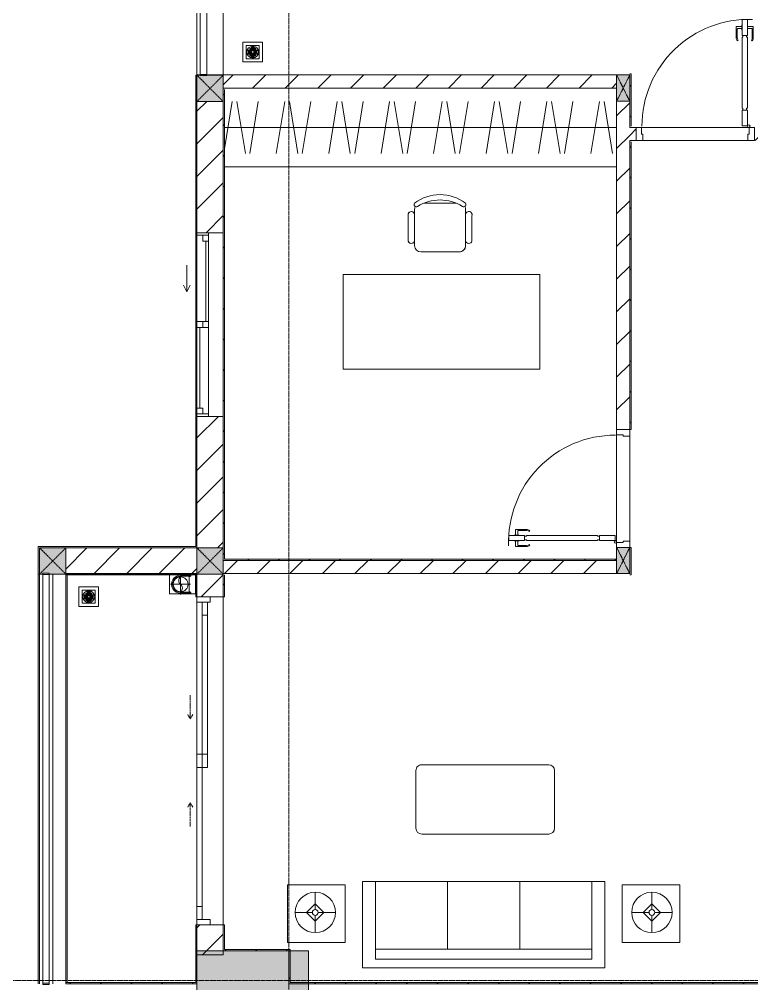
# Model space of a CAD drawing. Header units: millimetres. Extents: x 5356 to 209803, y -16346 to 109894.
# Drawn here: x 106098 to 111683, y 53512 to 60861 of the extents above; entities that cross this region are included whole.
import ezdxf

# ---------------------------------------------------------------- set-up
doc = ezdxf.new("R2010")
doc.units = ezdxf.units.MM
for name, pattern in [('Dash', [6, 3, -3]), ('Grid Line', [22.225, 12.7, -3.175, 3.175, -3.175]), ('IMPORT-CENTER _3_', [10.16, 6.35, -1.27, 1.27, -1.27])]:
    doc.linetypes.add(name, pattern=pattern)
for name, color, linetype, lineweight in [('0-1', 7, 'Continuous', 5), ('A-DETL-GENF-1', 9, 'Continuous', 9), ('A-DOOR', 31, 'Continuous', 9), ('A-DOOR-1', 9, 'Continuous', 9), ('A-DOOR-FRAM', 31, 'Continuous', 9), ('A-DOOR-HDLN', 31, 'Dash', 9), ('A-FLOR-1', 9, 'Continuous', 9), ('A-FLOR-HRAL', 11, 'Continuous', 9), ('A-FLOR-HRAL-1', 9, 'Continuous', 9), ('A-GLAZ', 151, 'Continuous', 9), ('A-WALL', 113, 'Continuous', 9), ('A-WALL-1', 253, 'Continuous', 18), ('A-WALL-2', 9, 'Continuous', 9), ('A-WALL-3', 113, 'Continuous', 18), ('A-WALL-PATT-1', 10, 'Continuous', 9), ('A-WALL-PATT-2', 9, 'Continuous', 9), ('A-WALL-PATT-3', 111, 'Continuous', 9), ('G-IMPT', 8, 'Continuous', 9), ('G-IMPT-2', 8, 'IMPORT-CENTER _3_', 9), ('I-FURN', 30, 'Continuous', 9), ('I-FURN-1', 9, 'Continuous', 9), ('I-WALL-1', 253, 'Continuous', 18), ('I-WALL-2', 9, 'Continuous', 9), ('M-EQPM', 50, 'Continuous', 9), ('S-COLS', 52, 'Continuous', 9), ('S-COLS-1', 254, 'Continuous', 5), ('S-COLS-2', 253, 'Continuous', 18), ('S-COLS-3', 9, 'Continuous', 9), ('S-COLS-4', 52, 'Continuous', 18), ('S-COLS-5', 52, 'Dash', 9), ('S-COLS-HDLN', 52, 'Dash', 9), ('S-COLS-HDLN-1', 9, 'Dash', 9), ('S-GRID-1', 1, 'Grid Line', 9)]:
    doc.layers.add(name, color=color, linetype=linetype, lineweight=lineweight)
pattern_1 = [(45, (0, 0), (-124.4508, 124.4508), [])]
pattern_2 = [(45, (0, 0), (-116.67262, 116.67262), [])]

# ---------------------------------------------------------------- blocks, each defined once
blk = doc.blocks.new('NCV_TKTC_KET CAU_rvt-1-TKCS_MB ĐỊNH VỊ MỐC TỌA ĐỘ CÔNG TRÌNH')
at = {"layer": 'S-COLS-1'}
blk.add_hatch(color=256, dxfattribs=at).paths.add_polyline_path([(108302.6, 53311.9), (108302.6, 53761.9), (107452.6, 53761.9), (107452.6, 53311.9)])
at = {"layer": 'A-FLOR-1'}
for p, q in [((107452.5, 61511.9), (107452.5, 60435.3)), ((107452.5, 56460.3), (107452.5, 53960.3))]:
    blk.add_line(p, q, dxfattribs=at)
at = {"layer": 'S-COLS-2'}
for p, q in [((108302.6, 53761.9), (107452.6, 53761.9)), ((107452.6, 53761.9), (107452.6, 53311.9)), ((108302.6, 53311.9), (108302.6, 53761.9))]:
    blk.add_line(p, q, dxfattribs=at)
blk = doc.blocks.new('DOOR_CW_01 CANH MO-PANEL KINH - DIW_01-900x2200-CỬA GỖ VÂN LAMINATE-553393-TKCS_MB ĐỊNH VỊ MỐC TỌA ĐỘ CÔNG TRÌNH')
at = {"layer": 'A-DETL-GENF-1'}
for p, q in [((-442, 737), (-442, 816.5)), ((-399, 820.5), (-438, 820.5)), ((-399, 831.8), (-397, 831.8)), ((-399, 792.2), (-399, 831.8)), ((-397, 872), (-357, 872)), ((-397, 752), (-397, 872)), ((-397, 792.2), (-397, 831.8)), ((-357, 872), (-357, 752)), ((-357, 792.2), (-357, 831.8)), ((-355, 831.8), (-357, 831.8)), ((-355, 792.2), (-355, 831.8)), ((-355, 820.5), (-316, 820.5)), ((-312, 737), (-312, 816.5)), ((-434, 799.5), (-434, 737)), ((-399, 803.5), (-430, 803.5)), ((-397, 792.2), (-399, 792.2)), ((-357, 752), (-397, 752)), ((-397, 738), (-391, 738)), ((-397, 738), (-397, 196)), ((-363, 752), (-391, 752)), ((-391, 752), (-391, 738)), ((-363, 738), (-363, 752)), ((-357, 738), (-363, 738)), ((-357, 792.2), (-355, 792.2)), ((-357, 196), (-357, 738)), ((-355, 803.5), (-324, 803.5)), ((-320, 799.5), (-320, 737)), ((-433.9, 711.2), (-427.3, 715.8)), ((-320.1, 711.2), (-326.7, 715.8)), ((-397, 196), (-391, 196)), ((-357, 182), (-397, 182)), ((-397, 182), (-397, 62)), ((-391, 196), (-391, 182)), ((-391, 182), (-363, 182)), ((-357, 196), (-363, 196)), ((-363, 182), (-363, 196)), ((-357, 62), (-357, 182)), ((-397, 62), (-357, 62))]:
    blk.add_line(p, q, dxfattribs=at)
blk.add_circle((-407, 60), 10, dxfattribs=at)
for centre, radius, start, end in [((-438, 816.5), 4, 90, 180), ((-407, 60), 814, 360, 92), ((-316, 816.5), 4, 0, 90), ((-397, 737), 45, 180, 215), ((-430, 799.5), 4, 90, 180), ((-397, 737), 37, 180, 215), ((-357, 737), 37, 325, 0), ((-324, 799.5), 4, 360, 90), ((-357, 737), 45, 325, 0)]:
    blk.add_arc(centre, radius, start, end, dxfattribs=at)
at = {"layer": 'A-DOOR-1'}
for p, q in [((-410, 50), (-450, 50)), ((-450, 50), (-450, -50)), ((-410, 0), (-410, 50)), ((-400, 0), (-410, 0)), ((-407, 50), (-382, 50)), ((-400, -50), (-400, 0)), ((410, 0), (400, 0)), ((400, 0), (400, -50)), ((450, 50), (410, 50)), ((410, 50), (410, 0)), ((450, -50), (450, 50)), ((-450, -50), (-400, -50)), ((400, -50), (450, -50))]:
    blk.add_line(p, q, dxfattribs=at)
blk = doc.blocks.new('TU DO LV A - TU DO LV A-348230-TKCS_MB ĐỊNH VỊ MỐC TỌA ĐỘ CÔNG TRÌNH')
at = {"layer": 'I-FURN'}
for p, q in [((0, 600), (0, 590)), ((10, 136.3), (68.9, 499)), ((169, 101), (104.4, 499)), ((202.5, 101), (267.1, 499)), ((404.3, 101), (468.9, 499)), ((569, 101), (504.4, 499)), ((602.5, 101), (667.1, 499)), ((804.3, 101), (868.9, 499)), ((969, 101), (904.4, 499)), ((1002.5, 101), (1067.1, 499)), ((1204.3, 101), (1268.9, 499)), ((1369, 101), (1304.4, 499)), ((1402.5, 101), (1467.1, 499)), ((1604.3, 101), (1668.9, 499)), ((1769, 101), (1704.4, 499)), ((1802.5, 101), (1867.1, 499)), ((2004.3, 101), (2068.9, 499)), ((2169, 101), (2104.4, 499)), ((2202.5, 101), (2267.1, 499)), ((2404.3, 101), (2468.9, 499)), ((2569, 101), (2504.4, 499)), ((2602.5, 101), (2667.1, 499)), ((2804.3, 101), (2868.9, 499)), ((2969, 101), (2904.4, 499)), ((10, 300), (3000, 300)), ((10, 0), (3000, 0))]:
    blk.add_line(p, q, dxfattribs=at)
at = {"layer": 'I-FURN-1'}
for p, q in [((0, 600), (0, 590)), ((10, 0), (3000, 0))]:
    blk.add_line(p, q, dxfattribs=at)
blk = doc.blocks.new('BAN LV A - BAN LV A_dwg_ban hoc2-348006-TKCS_MB ĐỊNH VỊ MỐC TỌA ĐỘ CÔNG TRÌNH')
at = {"layer": 'I-FURN'}
for p, q in [((-194.4, 388.8), (-194.4, 113.4)), ((145.8, 437.4), (-145.8, 437.4)), ((194.4, 113.4), (194.4, 388.8)), ((-243, 354.4), (-243, 162)), ((194.4, 351.4), (194.4, 150.8)), ((243.7, 162), (243.7, 354.4)), ((-120.5, 64.8), (120.5, 64.8))]:
    blk.add_line(p, q, dxfattribs=at)
at = {"layer": 'I-FURN', "flags": 128}
blk.add_lwpolyline([(-737.8, 610.5), (-737.8, 1330.5), (-154.9, 1330.5), (762.2, 1330.5), (762.2, 610.5)], close=True, dxfattribs=at)
at = {"layer": 'I-FURN'}
for centre, radius, start, end in [((-218.7, 347.3), 25.3, 343.7398, 163.7398), ((-145.8, 388.8), 48.6, 90, 180), ((145.8, 388.8), 48.6, 360, 90), ((219.4, 347.3), 25.3, 16.2602, 170.70537), ((-218.7, 154.9), 25.3, 163.7398, 16.2602), ((219.4, 154.9), 25.3, 189.29463, 16.2602), ((-180.2, 75.4), 17.8, 57.97259, 216.69006), ((-145.8, 113.4), 48.6, 180, 207.58444), ((0, 359.3), 318.2, 237.57575, 302.42425), ((180.2, 75.4), 17.8, 323.30994, 122.02741), ((145.8, 113.4), 48.6, 332.41556, 0), ((0, 324), 324, 233.1301, 306.8699)]:
    blk.add_arc(centre, radius, start, end, dxfattribs=at)
blk = doc.blocks.new('BAN LV A - BAN LV A_dwg-348005-TKCS_MB ĐỊNH VỊ MỐC TỌA ĐỘ CÔNG TRÌNH')
at = {"extrusion": (0, 0, -1), "zscale": -1, "rotation": 180}
blk.add_blockref('BAN LV A - BAN LV A_dwg_ban hoc2-348006-TKCS_MB ĐỊNH VỊ MỐC TỌA ĐỘ CÔNG TRÌNH', (-729, 1383.7), dxfattribs=at)
blk = doc.blocks.new('BAN LV A - BAN LV A-348231-TKCS_MB ĐỊNH VỊ MỐC TỌA ĐỘ CÔNG TRÌNH')
at = {"layer": 'I-FURN-1'}
for p, q in [((534.6, 1270.3), (534.6, 1235.9)), ((923.4, 1232.9), (923.4, 1270.3)), ((486, 1221.7), (486, 1029.3)), ((972.7, 1029.3), (972.7, 1221.7)), ((534.6, 1029.3), (534.6, 994.9)), ((923.4, 994.9), (923.4, 1032.3)), ((583.2, 946.3), (874.8, 946.3)), ((1491.2, 773.2), (-8.8, 773.2)), ((-8.8, 773.2), (-8.8, 53.2)), ((1491.2, 53.2), (1491.2, 773.2)), ((-8.8, 53.2), (1491.2, 53.2))]:
    blk.add_line(p, q, dxfattribs=at)
for centre, radius, start, end in [((729, 1059.7), 324, 53.1301, 126.8699), ((510.3, 1228.8), 25.3, 16.2602, 196.2602), ((548.9, 1308.3), 17.8, 143.30994, 240.59603), ((583.2, 1270.3), 48.6, 152.41556, 180), ((909.2, 1308.3), 17.8, 299.40397, 36.69006), ((874.8, 1270.3), 48.6, 360, 27.58444), ((948.4, 1228.8), 25.3, 343.7398, 170.70537), ((510.3, 1036.4), 25.3, 196.2602, 343.7398), ((948.4, 1036.4), 25.3, 189.29463, 343.7398), ((583.2, 994.9), 48.6, 180, 270), ((874.8, 994.9), 48.6, 270, 360)]:
    blk.add_arc(centre, radius, start, end, dxfattribs=at)
blk.add_blockref('BAN LV A - BAN LV A_dwg-348005-TKCS_MB ĐỊNH VỊ MỐC TỌA ĐỘ CÔNG TRÌNH', (0, 0))
blk = doc.blocks.new('LOBBY_SOFA_1 - LOBBY_SOFA_1-842835-TKCS_MB ĐỊNH VỊ MỐC TỌA ĐỘ CÔNG TRÌNH')
at = {"layer": 'I-FURN'}
for p, q in [((-2556, 0), (-2556, -660)), ((-708, 0), (-2556, 0)), ((-708, -660), (-708, 0)), ((-2457, -66), (-2457, -660)), ((-807, -66), (-2457, -66)), ((-807, -660), (-807, -66)), ((-807, -143), (-2457, -143)), ((-1907, -143), (-1907, -660)), ((-1357, -143), (-1357, -660)), ((-3128.2, -193.5), (-2688.2, -193.5)), ((-3128.2, -633.5), (-3128.2, -193.5)), ((-2688.2, -193.5), (-2688.2, -633.5)), ((-575.9, -193.5), (-575.9, -633.5)), ((-135.9, -193.5), (-575.9, -193.5)), ((-135.9, -633.5), (-135.9, -193.5)), ((-2915.4, -269), (-2915.4, -401)), ((-348.6, -269), (-348.6, -401)), ((-2915.4, -357), (-2981.4, -423)), ((-2849.4, -423), (-2915.4, -357)), ((-414.6, -423), (-348.6, -357)), ((-348.6, -357), (-282.6, -423)), ((-2937.4, -423), (-3069.4, -423)), ((-2981.4, -423), (-2915.4, -489)), ((-2915.4, -489), (-2849.4, -423)), ((-2893.4, -423), (-2761.4, -423)), ((-370.6, -423), (-502.6, -423)), ((-348.6, -489), (-414.6, -423)), ((-282.6, -423), (-348.6, -489)), ((-326.6, -423), (-194.6, -423)), ((-2915.4, -445), (-2915.4, -577)), ((-348.6, -445), (-348.6, -577)), ((-2688.2, -633.5), (-3128.2, -633.5)), ((-2556, -660), (-708, -660)), ((-575.9, -633.5), (-135.9, -633.5)), ((-1160.3, -1020.5), (-2128.3, -1020.5)), ((-2172.3, -1064.5), (-2172.3, -1504.5)), ((-1116.3, -1504.5), (-1116.3, -1064.5)), ((-2128.3, -1548.5), (-1160.3, -1548.5))]:
    blk.add_line(p, q, dxfattribs=at)
for centre, radius in [((-2915.4, -423), 154), ((-348.6, -423), 154), ((-2915.4, -423), 22), ((-348.6, -423), 22)]:
    blk.add_circle(centre, radius, dxfattribs=at)
for centre, start, end in [((-2128.3, -1064.5), 90, 180), ((-1160.3, -1064.5), 0, 90), ((-2128.3, -1504.5), 180, 270), ((-1160.3, -1504.5), 270, 0)]:
    blk.add_arc(centre, 44, start, end, dxfattribs=at)
at = {"layer": 'I-FURN-1'}
for p, q in [((-708, 0), (-2556, 0)), ((-2556, 0), (-2556, -660)), ((-708, -660), (-708, 0)), ((-2688.2, -193.5), (-3128.2, -193.5)), ((-3128.2, -193.5), (-3128.2, -633.5)), ((-2688.2, -633.5), (-2688.2, -193.5)), ((-135.9, -193.5), (-575.9, -193.5)), ((-575.9, -193.5), (-575.9, -633.5)), ((-135.9, -633.5), (-135.9, -193.5)), ((-3128.2, -633.5), (-2688.2, -633.5)), ((-2556, -660), (-708, -660)), ((-575.9, -633.5), (-135.9, -633.5)), ((-1160.3, -1020.5), (-2128.3, -1020.5)), ((-2172.3, -1064.5), (-2172.3, -1504.5)), ((-1116.3, -1504.5), (-1116.3, -1064.5)), ((-2128.3, -1548.5), (-1160.3, -1548.5))]:
    blk.add_line(p, q, dxfattribs=at)
for centre, start, end in [((-2128.3, -1064.5), 90, 180), ((-1160.3, -1064.5), 0, 90), ((-2128.3, -1504.5), 180, 270), ((-1160.3, -1504.5), 270, 0)]:
    blk.add_arc(centre, 44, start, end, dxfattribs=at)
blk = doc.blocks.new('Railing - 50 x 10mm-457210-TKCS_MB ĐỊNH VỊ MỐC TỌA ĐỘ CÔNG TRÌNH')
at = {"layer": 'A-FLOR-HRAL-1'}
for p, q in [((25, 5), (-25, 5)), ((-25, 5), (-25, -5)), ((25, -5), (25, 5)), ((-25, -5), (25, -5))]:
    blk.add_line(p, q, dxfattribs=at)
blk = doc.blocks.new('Railing - Railing-641362-TKCS_MB ĐỊNH VỊ MỐC TỌA ĐỘ CÔNG TRÌNH')
at = {"layer": 'A-FLOR-HRAL-1'}
for p, q in [((84569, 52251.2), (84569, 51181.2)), ((84619, 51181.2), (84619, 52251.2))]:
    blk.add_line(p, q, dxfattribs=at)
for p in [(84594, 52301.2), (84594, 51176.2)]:
    blk.add_blockref('Railing - 50 x 10mm-457210-TKCS_MB ĐỊNH VỊ MỐC TỌA ĐỘ CÔNG TRÌNH', p)
blk = doc.blocks.new('G1_SOF - BO TRU - 100x200-745959-TKCS_MB ĐỊNH VỊ MỐC TỌA ĐỘ CÔNG TRÌNH')
at = {"layer": 'S-COLS-3'}
blk.add_hatch(color=256, dxfattribs=at).paths.add_polyline_path([(50, -100), (50, 98.4), (-50, 98.4), (-50, -100), (0, -100)])
at = {"layer": 'S-COLS-2'}
for p, q in [((-50, 98.4), (-50, -100)), ((50, -100), (50, 98.4)), ((-50, -100), (50, -100))]:
    blk.add_line(p, q, dxfattribs=at)
at = {"layer": 'S-COLS-HDLN-1'}
for p, q in [((50, 100), (-50, -100)), ((-50, 100), (50, -100))]:
    blk.add_line(p, q, dxfattribs=at)
blk = doc.blocks.new('G1_SOF - BO TRU - 100x200-V63-TKCS_MB ĐỊNH VỊ MỐC TỌA ĐỘ CÔNG TRÌNH')
at = {"layer": 'S-COLS-3'}
blk.add_hatch(color=256, dxfattribs=at).paths.add_polyline_path([(50, -100), (50, 100), (-50, 100), (-50, -100)])
at = {"layer": 'S-COLS-2'}
for p, q in [((50, 100), (-50, 100)), ((-50, 100), (-50, -100)), ((50, -100), (50, 100)), ((-50, -100), (50, -100))]:
    blk.add_line(p, q, dxfattribs=at)
at = {"layer": 'S-COLS-HDLN-1'}
for p, q in [((50, 100), (-50, -100)), ((-50, 100), (50, -100))]:
    blk.add_line(p, q, dxfattribs=at)
blk = doc.blocks.new('DOOR_CW_01 CANH MO-PANEL KINH - DIG_01-900x2200-CỬA NHÔM KÍNH-400860-TKCS_MB ĐỊNH VỊ MỐC TỌA ĐỘ CÔNG TRÌNH')
at = {"layer": 'A-DETL-GENF-1'}
for p, q in [((-397, -182), (-397, -62)), ((-397, -62), (-357, -62)), ((-357, -62), (-357, -182)), ((-357, -182), (-397, -182)), ((-397, -196), (-391, -196)), ((-397, -738), (-397, -196)), ((-391, -196), (-391, -182)), ((-391, -182), (-363, -182)), ((-363, -182), (-363, -196)), ((-357, -196), (-363, -196)), ((-357, -196), (-357, -738)), ((-433.9, -711.2), (-427.3, -715.8)), ((-320.1, -711.2), (-326.7, -715.8)), ((-442, -737), (-442, -816.5)), ((-434, -799.5), (-434, -737)), ((-399, -803.5), (-430, -803.5)), ((-399, -792.2), (-399, -831.8)), ((-397, -792.2), (-399, -792.2)), ((-397, -738), (-391, -738)), ((-357, -752), (-397, -752)), ((-397, -752), (-397, -872)), ((-397, -792.2), (-397, -831.8)), ((-391, -752), (-391, -738)), ((-363, -752), (-391, -752)), ((-357, -738), (-363, -738)), ((-363, -738), (-363, -752)), ((-357, -872), (-357, -752)), ((-357, -792.2), (-357, -831.8)), ((-357, -792.2), (-355, -792.2)), ((-355, -792.2), (-355, -831.8)), ((-355, -803.5), (-324, -803.5)), ((-320, -799.5), (-320, -737)), ((-312, -737), (-312, -816.5)), ((-399, -820.5), (-438, -820.5)), ((-399, -831.8), (-397, -831.8)), ((-397, -872), (-357, -872)), ((-355, -831.8), (-357, -831.8)), ((-355, -820.5), (-316, -820.5))]:
    blk.add_line(p, q, dxfattribs=at)
blk.add_circle((-407, -60), 10, dxfattribs=at)
for centre, radius, start, end in [((-407, -60), 814, 268, 0), ((-397, -737), 45, 145, 180), ((-397, -737), 37, 145, 180), ((-357, -737), 37, 0, 35), ((-357, -737), 45, 360, 35), ((-430, -799.5), 4, 180, 270), ((-324, -799.5), 4, 270, 0), ((-438, -816.5), 4, 180, 270), ((-316, -816.5), 4, 270, 0)]:
    blk.add_arc(centre, radius, start, end, dxfattribs=at)
at = {"layer": 'A-DOOR-1'}
for p, q in [((-450, -50), (-450, 50)), ((-450, 50), (-400, 50)), ((-400, 50), (-400, 0)), ((400, 0), (400, 50)), ((400, 50), (450, 50)), ((450, 50), (450, -50)), ((-410, -50), (-450, -50)), ((-410, 0), (-410, -50)), ((-400, 0), (-410, 0)), ((-407, -50), (-382, -50)), ((410, 0), (400, 0)), ((410, -50), (410, 0)), ((450, -50), (410, -50))]:
    blk.add_line(p, q, dxfattribs=at)
blk = doc.blocks.new('NCV_TKTC_TANG 1_rvt-1-TKCS_MB ĐỊNH VỊ MỐC TỌA ĐỘ CÔNG TRÌNH')
at = {"layer": 'A-WALL-PATT-1'}
h = blk.add_hatch(dxfattribs=at)
h.set_pattern_fill('FP_2', color=256, style=0, pattern_type=2)
h.set_pattern_definition(pattern_1)
h.paths.add_polyline_path([(109453.7, 60336.9), (110652.6, 60336.9), (110652.6, 60436.9), (107652.6, 60436.9), (107652.6, 60336.9), (108243.3, 60336.9)])
h = blk.add_hatch(dxfattribs=at)
h.set_pattern_fill('FP_2', color=256, style=0, pattern_type=2)
h.set_pattern_definition(pattern_1)
h.paths.add_polyline_path([(110652.6, 57735.3), (110752.6, 57735.3), (110752.6, 60236.9), (110652.6, 60236.9), (110652.6, 58609.4)])
h = blk.add_hatch(dxfattribs=at)
h.set_pattern_fill('FP_2', color=256, style=0, pattern_type=2)
h.set_pattern_definition(pattern_1)
h.paths.add_polyline_path([(111752.6, 59936.9), (111752.6, 60036.9), (111702.6, 60036.9), (111702.6, 59936.9), (111742.6, 59936.9)])
h.paths.add_polyline_path([(110752.6, 59936.9), (110802.6, 59936.9), (110802.6, 60036.9), (110752.6, 60036.9)])
h = blk.add_hatch(dxfattribs=at)
h.set_pattern_fill('FP_2', color=256, style=0, pattern_type=2)
h.set_pattern_definition(pattern_1)
h.paths.add_polyline_path([(110652.6, 56636.9), (110652.6, 56736.9), (107652.6, 56736.9), (107652.6, 56636.9), (109453.7, 56636.9)])
at = {"layer": 'A-WALL-PATT-2'}
h = blk.add_hatch(dxfattribs=at)
h.set_pattern_fill('FP_3', color=256, style=0, pattern_type=2)
h.set_pattern_definition(pattern_2)
h.paths.add_polyline_path([(110762.6, 60036.9), (110762.6, 60446.9), (110752.6, 60446.9), (110752.6, 60036.9)])
h = blk.add_hatch(dxfattribs=at)
h.set_pattern_fill('FP_3', color=256, style=0, pattern_type=2)
h.set_pattern_definition(pattern_2)
h.paths.add_polyline_path([(107652.6, 56736.9), (107662.6, 56736.9), (107662.6, 60326.9), (107652.6, 60326.9), (107652.6, 57835.3)])
h = blk.add_hatch(dxfattribs=at)
h.set_pattern_fill('FP_3', color=256, style=0, pattern_type=2)
h.set_pattern_definition(pattern_2)
h.paths.add_polyline_path([(110762.6, 56626.9), (110762.6, 56835.3), (110752.6, 56835.3), (110752.6, 56626.9)])
h.paths.add_polyline_path([(110762.6, 57735.3), (110762.6, 59926.9), (110752.6, 59926.9), (110752.6, 57735.3)])
h = blk.add_hatch(dxfattribs=at)
h.set_pattern_fill('FP_3', color=256, style=0, pattern_type=2)
h.set_pattern_definition(pattern_2)
h.paths.add_polyline_path([(110652.6, 56736.9), (110652.6, 56746.9), (107662.6, 56746.9), (107662.6, 56736.9), (109453.7, 56736.9)])
h = blk.add_hatch(dxfattribs=at)
h.set_pattern_fill('FP_3', color=256, style=0, pattern_type=2)
h.set_pattern_definition(pattern_2)
h.paths.add_polyline_path([(107452.6, 56626.9), (107452.6, 56636.9), (106452.6, 56636.9), (106452.6, 56626.9), (107442.6, 56626.9)])
h = blk.add_hatch(dxfattribs=at)
h.set_pattern_fill('FP_3', color=256, style=0, pattern_type=2)
h.set_pattern_definition(pattern_2)
h.paths.add_polyline_path([(107452.6, 53511.9), (107452.6, 53960.3), (107442.6, 53960.3), (107442.6, 53511.9)])
h.paths.add_polyline_path([(107442.6, 56460.3), (107452.6, 56460.3), (107452.6, 56626.9), (107442.6, 56626.9), (107442.6, 56464.3)])
h = blk.add_hatch(dxfattribs=at)
h.set_pattern_fill('FP_3', color=256, style=0, pattern_type=2)
h.set_pattern_definition(pattern_2)
h.paths.add_polyline_path([(107662.6, 53761.9), (107662.6, 53960.3), (107652.6, 53960.3), (107652.6, 53761.9)])
h.paths.add_polyline_path([(107662.6, 56460.3), (107662.6, 56626.9), (107652.6, 56626.9), (107652.6, 56460.3)])
h = blk.add_hatch(dxfattribs=at)
h.set_pattern_fill('FP_3', color=256, style=0, pattern_type=2)
h.set_pattern_definition(pattern_2)
h.paths.add_polyline_path([(108162.6, 53761.9), (108162.6, 53771.9), (107662.6, 53771.9), (107662.6, 53761.9), (108152.6, 53761.9)])
h = blk.add_hatch(dxfattribs=at)
h.set_pattern_fill('FP_3', color=256, style=0, pattern_type=2)
h.set_pattern_definition(pattern_2)
h.paths.add_polyline_path([(108162.6, 53511.9), (108162.6, 53761.9), (108152.6, 53761.9), (108152.6, 53511.9)])
h = blk.add_hatch(dxfattribs=at)
h.set_pattern_fill('FP_3', color=256, style=0, pattern_type=2)
h.set_pattern_definition(pattern_2)
h.paths.add_polyline_path([(106452.6, 53511.9), (107442.6, 53511.9), (107442.6, 53521.9), (106452.6, 53521.9)])
h = blk.add_hatch(dxfattribs=at)
h.set_pattern_fill('FP_3', color=256, style=0, pattern_type=2)
h.set_pattern_definition(pattern_2)
h.paths.add_polyline_path([(108162.6, 53511.9), (112042.6, 53511.9), (112042.6, 53521.9), (108162.6, 53521.9)])
at = {"layer": 'A-FLOR-1'}
for p, q in [((111662.6, 60036.9), (110842.6, 60036.9)), ((111652.6, 59936.9), (110852.6, 59936.9)), ((110852.6, 59936.9), (111652.6, 59936.9)), ((110652.6, 56875.3), (110652.6, 57695.3)), ((110752.6, 57685.3), (110752.6, 56885.3)), ((107652.6, 56636.9), (107652.6, 56632.9)), ((107652.6, 56460.3), (107652.6, 53960.3)), ((107652.6, 53960.3), (107652.6, 56460.3)), ((107452.6, 56420.3), (107452.6, 55260.1))]:
    blk.add_line(p, q, dxfattribs=at)
at = {"layer": 'A-WALL-1'}
for p, q in [((110652.6, 60436.9), (107652.6, 60436.9)), ((107652.6, 60436.9), (107652.6, 60336.9)), ((107652.6, 60336.9), (110652.6, 60336.9)), ((110752.6, 60036.9), (110752.6, 60236.9)), ((110762.6, 60036.9), (110752.6, 60036.9)), ((110752.6, 59926.9), (110752.6, 59936.9)), ((110652.6, 56736.9), (107652.6, 56736.9)), ((107652.6, 56736.9), (107652.6, 56636.9)), ((107652.6, 56636.9), (110652.6, 56636.9))]:
    blk.add_line(p, q, dxfattribs=at)
at = {"layer": 'A-WALL-2'}
for p, q in [((107452.6, 60437.3), (107452.6, 61511.9)), ((107652.6, 61501.9), (107652.6, 60437.3)), ((107452.6, 60437.3), (107477.5, 60437.3)), ((107527.5, 60437.3), (107652.6, 60437.3)), ((110652.6, 60236.9), (110652.6, 57735.3)), ((110802.6, 60036.9), (110762.6, 60036.9)), ((110752.6, 59936.9), (110802.6, 59936.9)), ((110752.6, 57735.3), (110752.6, 59926.9)), ((110752.6, 59926.9), (110752.6, 57735.3)), ((111652.6, 59936.9), (110852.6, 59936.9)), ((110652.6, 56875.3), (110652.6, 57695.3)), ((110752.6, 57685.3), (110752.6, 56885.3))]:
    blk.add_line(p, q, dxfattribs=at)
at = {"layer": 'I-WALL-1'}
for p, q in [((110762.6, 60446.9), (110752.6, 60446.9)), ((110762.6, 60046.9), (110762.6, 60446.9)), ((107652.6, 60326.9), (107652.6, 59235.3)), ((107662.6, 56746.9), (107662.6, 60326.9)), ((110752.6, 60236.9), (110752.6, 60036.9)), ((110752.6, 60036.9), (110762.6, 60036.9)), ((110762.6, 57735.3), (110762.6, 59926.9)), ((107652.6, 57835.3), (107652.6, 56736.9)), ((110752.6, 57735.3), (110762.6, 57735.3)), ((110762.6, 56835.3), (110752.6, 56835.3)), ((110762.6, 56626.9), (110762.6, 56835.3)), ((110642.6, 56746.9), (107662.6, 56746.9)), ((107652.6, 56736.9), (107662.6, 56736.9)), ((107662.6, 56736.9), (110652.6, 56736.9)), ((107452.6, 56636.9), (106452.6, 56636.9)), ((106452.6, 56636.9), (106452.6, 56626.9)), ((106452.6, 56626.9), (107442.6, 56626.9)), ((107442.6, 56626.9), (107442.6, 56460.3)), ((107452.6, 56626.9), (107452.6, 56636.9)), ((107452.6, 56460.3), (107452.6, 56626.9)), ((107652.6, 56626.9), (107652.6, 56460.3)), ((107662.6, 56460.3), (107662.6, 56626.9)), ((110752.6, 56626.9), (110762.6, 56626.9)), ((107442.6, 56460.3), (107452.6, 56460.3)), ((107652.6, 56460.3), (107662.6, 56460.3)), ((107442.6, 53960.3), (107442.6, 53521.9)), ((107452.6, 53960.3), (107442.6, 53960.3)), ((107452.6, 53511.9), (107452.6, 53960.3)), ((107652.6, 53960.3), (107652.6, 53761.9)), ((107662.6, 53960.3), (107652.6, 53960.3)), ((107662.6, 53771.9), (107662.6, 53960.3)), ((107652.6, 53761.9), (107662.6, 53761.9)), ((108162.6, 53771.9), (107662.6, 53771.9)), ((107662.6, 53761.9), (108152.6, 53761.9)), ((108152.6, 53761.9), (108152.6, 53511.9)), ((108162.6, 53761.9), (108162.6, 53771.9)), ((108162.6, 53521.9), (108162.6, 53761.9)), ((107442.6, 53521.9), (106452.6, 53521.9)), ((106452.6, 53521.9), (106452.6, 53511.9)), ((106452.6, 53511.9), (107442.6, 53511.9)), ((107442.6, 53511.9), (107452.6, 53511.9)), ((108152.6, 53511.9), (108162.6, 53511.9)), ((112042.6, 53521.9), (108162.6, 53521.9)), ((108162.6, 53511.9), (112042.6, 53511.9))]:
    blk.add_line(p, q, dxfattribs=at)
at = {"layer": 'I-WALL-2'}
for p, q in [((106452.6, 53521.9), (106452.6, 56626.9)), ((106462.6, 56626.9), (106462.6, 53521.9))]:
    blk.add_line(p, q, dxfattribs=at)
at = {"layer": 'A-DOOR-1'}
for name, p, rotation in [('DOOR_CW_01 CANH MO-PANEL KINH - DIG_01-900x2200-CỬA NHÔM KÍNH-400860-TKCS_MB ĐỊNH VỊ MỐC TỌA ĐỘ CÔNG TRÌNH', (111252.6, 59986.9), 180), ('DOOR_CW_01 CANH MO-PANEL KINH - DIW_01-900x2200-CỬA GỖ VÂN LAMINATE-553393-TKCS_MB ĐỊNH VỊ MỐC TỌA ĐỘ CÔNG TRÌNH', (110702.6, 57285.3), 89.99999999999882)]:
    blk.add_blockref(name, p, dxfattribs=dict(at, rotation=rotation))
at = {"layer": 'A-FLOR-HRAL-1'}
blk.add_blockref('Railing - Railing-641362-TKCS_MB ĐỊNH VỊ MỐC TỌA ĐỘ CÔNG TRÌNH', (22908.5, 9260.7), dxfattribs=at)
at = {"layer": 'I-FURN-1'}
for name, p in [('TU DO LV A - TU DO LV A-348230-TKCS_MB ĐỊNH VỊ MỐC TỌA ĐỘ CÔNG TRÌNH', (107652.6, 59736.9)), ('BAN LV A - BAN LV A-348231-TKCS_MB ĐỊNH VỊ MỐC TỌA ĐỘ CÔNG TRÌNH', (108576.8, 58142.1))]:
    blk.add_blockref(name, p, dxfattribs=at)
at = {"layer": 'I-FURN-1', "rotation": 180}
blk.add_blockref('LOBBY_SOFA_1 - LOBBY_SOFA_1-842835-TKCS_MB ĐỊNH VỊ MỐC TỌA ĐỘ CÔNG TRÌNH', (108006.1, 53632), dxfattribs=at)
at = {"layer": 'S-COLS-3'}
for name, p in [('G1_SOF - BO TRU - 100x200-V63-TKCS_MB ĐỊNH VỊ MỐC TỌA ĐỘ CÔNG TRÌNH', (110702.6, 60336.9)), ('G1_SOF - BO TRU - 100x200-745959-TKCS_MB ĐỊNH VỊ MỐC TỌA ĐỘ CÔNG TRÌNH', (110702.6, 56736.9))]:
    blk.add_blockref(name, p, dxfattribs=at)
blk = doc.blocks.new('1_FAMILY RVT - W01-WxH 1400x1400xmm-389822-TKCS_MB ĐỊNH VỊ MỐC TỌA ĐỘ CÔNG TRÌNH')
at = {"layer": 'A-GLAZ'}
for p, q in [((248.4, 172.39), (299.2, 197.79)), ((248.4, 172.39), (299.2, 146.99)), ((248.4, 172.39), (451.6, 172.39)), ((-700, 96.19), (-700, -103.81)), ((700, 96.19), (-700, 96.19)), ((-700, 96.19), (-636.5, 96.19)), ((-680.95, 96.19), (-680.95, 7.29)), ((-636.5, 96.19), (-22.225, 96.19)), ((-636.5, 96.19), (-636.5, 51.74)), ((-636.5, 73.965), (-22.225, 73.965)), ((-22.225, 7.29), (-22.225, 96.19)), ((-22.225, 96.19), (22.225, 96.19)), ((22.225, 96.19), (680.95, 96.19)), ((22.225, 96.19), (22.225, 7.29)), ((680.95, 96.19), (700, 96.19)), ((680.95, 96.19), (680.95, 7.29)), ((700, -103.81), (700, 96.19)), ((-700, 7.29), (-680.95, 7.29)), ((-636.5, 51.74), (-680.95, 51.74)), ((-680.95, 7.29), (-22.225, 7.29)), ((22.225, 51.74), (-22.225, 51.74)), ((-22.225, 7.29), (22.225, 7.29)), ((22.225, 29.515), (636.5, 29.515)), ((22.225, 7.29), (636.5, 7.29)), ((636.5, 51.74), (636.5, 7.29)), ((680.95, 51.74), (636.5, 51.74)), ((636.5, 7.29), (700, 7.29)), ((-700, -103.81), (700, -103.81))]:
    blk.add_line(p, q, dxfattribs=at)
blk = doc.blocks.new('DEG_02-DEG_03 - DEG_02-2500x2400mm-CỬA ĐI 02 CÁNH TRƯỢT-625766-TKCS_MB ĐỊNH VỊ MỐC TỌA ĐỘ CÔNG TRÌNH')
at = {"layer": 'A-DOOR'}
for p, q in [((-1110, 100), (-1210, 100)), ((-1210, 100), (-1210, 60)), ((-1110, 60), (-1110, 100)), ((-1110, 100), (-50, 100)), ((50, 100), (-50, 100)), ((-50, 100), (-50, 60)), ((50, 60), (50, 100)), ((-1210, 60), (-1110, 60)), ((-50, 60), (-1110, 60)), ((50, 60), (-50, 60)), ((-50, 60), (-50, 20)), ((-50, 60), (50, 60)), ((-50, 20), (50, 20)), ((50, 20), (50, 60)), ((50, 60), (1110, 60)), ((1110, 20), (50, 20)), ((1210, 60), (1110, 60)), ((1110, 60), (1110, 20)), ((1110, 20), (1210, 20)), ((1210, 20), (1210, 60))]:
    blk.add_line(p, q, dxfattribs=at)
at = {"layer": 'A-DOOR-FRAM'}
for p, q in [((-1210, 100), (-1250, 100)), ((-1250, 100), (-1250, 0)), ((-1210, 0), (-1210, 100)), ((1250, 100), (1210, 100)), ((1210, 100), (1210, 0)), ((1250, 0), (1250, 100)), ((-1250, 0), (-1210, 0)), ((1210, 0), (1250, 0))]:
    blk.add_line(p, q, dxfattribs=at)
at = {"layer": 'A-DOOR-HDLN'}
for p, q in [((-500.4, 151.1), (-320.4, 151.1)), ((-320.4, 151.1), (-355, 171.1)), ((-320.4, 151.1), (-355, 131.1)), ((320.4, 151.1), (355, 171.1)), ((320.4, 151.1), (355, 131.1)), ((500.4, 151.1), (320.4, 151.1))]:
    blk.add_line(p, q, dxfattribs=at)
blk = doc.blocks.new('Railing - 50 x 10mm-1251311-TKCS_MB ĐỊNH VỊ MỐC TỌA ĐỘ CÔNG TRÌNH')
at = {"layer": 'A-FLOR-HRAL'}
for p, q in [((25, 5), (-25, 5)), ((-25, 5), (-25, -5)), ((25, -5), (25, 5)), ((-25, -5), (25, -5))]:
    blk.add_line(p, q, dxfattribs=at)
blk = doc.blocks.new('Railing - Railing-1600081-TKCS_MB ĐỊNH VỊ MỐC TỌA ĐỘ CÔNG TRÌNH')
at = {"layer": 'A-FLOR-HRAL'}
for p, q in [((106276.6, 56630.3), (106276.6, 53516.9)), ((106326.6, 53516.9), (106326.6, 56630.3))]:
    blk.add_line(p, q, dxfattribs=at)
at = {"extrusion": (0, 0, -1), "zscale": -1}
for p in [(-106301.6, 56635.3), (-106301.6, 53511.9)]:
    blk.add_blockref('Railing - 50 x 10mm-1251311-TKCS_MB ĐỊNH VỊ MỐC TỌA ĐỘ CÔNG TRÌNH', p, dxfattribs=at)
blk = doc.blocks.new('TKTC_XREF_251221_MB TANG 1 - TKTC_XREF_260130_MB TANG 1_dwg_THU NUOC - THU NUOC-444531-TKCS_MB TẦNG 1-4202120-TKCS_MB ĐỊNH VỊ MỐC TỌA ĐỘ CÔNG TRÌNH')
at = {"layer": 'M-EQPM'}
for p, q in [((-23.3, 10.8), (40.9, 10.8)), ((40.9, 4.8), (-23.3, 4.8)), ((-11, 23.3), (28.5, 23.3)), ((28.5, 17.3), (-11, 17.3)), ((-1.1, 35.6), (18.5, 35.6)), ((18.5, 29.6), (-1.1, 29.6)), ((-23.3, -13.6), (40.9, -13.6)), ((40.9, -19.6), (-23.3, -19.6)), ((-11, -26.1), (28.5, -26.1)), ((28.5, -32.1), (-11, -32.1)), ((-1.1, -38.5), (18.5, -38.5)), ((18.5, -44.5), (-1.1, -44.5))]:
    blk.add_line(p, q, dxfattribs=at)
at = {"layer": 'M-EQPM', "flags": 128}
for points in [[(83.7, -79.4), (83.7, 70.6), (-66.3, 70.6), (-66.3, -79.4)], [(58.7, -54.4), (58.7, 45.6), (-41.3, 45.6), (-41.3, -54.4)]]:
    blk.add_lwpolyline(points, close=True, dxfattribs=at)
for points in [[(-23.3, -1.2), (0.7, -1.2), (0.7, -7.2), (-23.3, -7.2)], [(40.9, -7.2), (16.7, -7.2), (16.7, -1.2), (40.9, -1.2)]]:
    blk.add_lwpolyline(points, dxfattribs=at)
at = {"layer": 'M-EQPM'}
for centre, radius, start, end in [((8.7, -4.4), 45, 360, 180), ((8.7, -4.4), 45, 360, 180), ((-23.3, 7.8), 3, 90, 270), ((-11, 20.3), 3, 90, 270), ((-1.1, 32.6), 3, 90, 270), ((18.5, 32.6), 3, 270, 90), ((28.5, 20.3), 3, 270, 90), ((40.9, 7.8), 3, 270, 90), ((8.7, -4.4), 45, 180, 360), ((8.7, -4.4), 45, 180, 360), ((-23.3, -4.2), 3, 90, 270), ((-23.3, -16.6), 3, 90, 270), ((-11, -29.1), 3, 90, 270), ((-1.1, -41.5), 3, 90, 270), ((18.5, -41.5), 3, 270, 90), ((28.5, -29.1), 3, 270, 90), ((40.9, -4.2), 3, 270, 90), ((40.9, -16.6), 3, 270, 90)]:
    blk.add_arc(centre, radius, start, end, dxfattribs=at)
blk = doc.blocks.new('TKTC_XREF_251221_MB TANG 1 - TKTC_XREF_260130_MB TANG 1_dwg_THU NUOC - THU NUOC-444531-TKCS_MB TẦNG 1-4202124-TKCS_MB ĐỊNH VỊ MỐC TỌA ĐỘ CÔNG TRÌNH')
at = {"layer": 'M-EQPM'}
for p, q in [((-23.3, 10.8), (40.9, 10.8)), ((40.9, 4.8), (-23.3, 4.8)), ((-11, 23.3), (28.5, 23.3)), ((28.5, 17.3), (-11, 17.3)), ((-1.1, 35.6), (18.5, 35.6)), ((18.5, 29.6), (-1.1, 29.6)), ((-23.3, -13.6), (40.9, -13.6)), ((40.9, -19.6), (-23.3, -19.6)), ((-11, -26.1), (28.5, -26.1)), ((28.5, -32.1), (-11, -32.1)), ((-1.1, -38.5), (18.5, -38.5)), ((18.5, -44.5), (-1.1, -44.5))]:
    blk.add_line(p, q, dxfattribs=at)
at = {"layer": 'M-EQPM', "flags": 128}
for points in [[(83.7, -79.4), (83.7, 70.6), (-66.3, 70.6), (-66.3, -79.4)], [(58.7, -54.4), (58.7, 45.6), (-41.3, 45.6), (-41.3, -54.4)]]:
    blk.add_lwpolyline(points, close=True, dxfattribs=at)
for points in [[(-23.3, -1.2), (0.7, -1.2), (0.7, -7.2), (-23.3, -7.2)], [(40.9, -7.2), (16.7, -7.2), (16.7, -1.2), (40.9, -1.2)]]:
    blk.add_lwpolyline(points, dxfattribs=at)
at = {"layer": 'M-EQPM'}
for centre, radius, start, end in [((8.7, -4.4), 45, 360, 180), ((8.7, -4.4), 45, 360, 180), ((-23.3, 7.8), 3, 90, 270), ((-11, 20.3), 3, 90, 270), ((-1.1, 32.6), 3, 90, 270), ((18.5, 32.6), 3, 270, 90), ((28.5, 20.3), 3, 270, 90), ((40.9, 7.8), 3, 270, 90), ((8.7, -4.4), 45, 180, 360), ((8.7, -4.4), 45, 180, 360), ((-23.3, -4.2), 3, 90, 270), ((-23.3, -16.6), 3, 90, 270), ((-11, -29.1), 3, 90, 270), ((-1.1, -41.5), 3, 90, 270), ((18.5, -41.5), 3, 270, 90), ((28.5, -29.1), 3, 270, 90), ((40.9, -4.2), 3, 270, 90), ((40.9, -16.6), 3, 270, 90)]:
    blk.add_arc(centre, radius, start, end, dxfattribs=at)
blk = doc.blocks.new('TKTC_XREF_251221_MB TANG 1 - TKTC_XREF_260130_MB TANG 1_dwg_CUM U_DN100-V334-TKCS_MB ĐỊNH VỊ MỐC TỌA ĐỘ CÔNG TRÌNH')
at = {"layer": 'G-IMPT'}
blk.add_hatch(color=256, dxfattribs=at).paths.add_polyline_path([(0, 61), (0, 57), (14.8, 55.1), (28.5, 49.4), (40.3, 40.3), (49.4, 28.5), (55.1, 14.8), (57, 0), (55.1, -14.8), (49.4, -28.5), (40.3, -40.3), (28.5, -49.4), (14.8, -55.1), (0, -57), (0, -61), (15.8, -58.9), (30.5, -52.8), (43.1, -43.1), (52.8, -30.5), (58.9, -15.8), (61, 0), (58.9, 15.8), (52.8, 30.5), (43.1, 43.1), (30.5, 52.8), (15.8, 58.9)])
for p, q in [((-79.1, 66.6), (-79.1, 63.4)), ((-76.6, 66.6), (-76.6, 63.4)), ((-74.6, 66.6), (-74.6, 63.4)), ((-72.7, 69.3), (-72.7, 60.7)), ((-66.9, 67.9), (-71.7, 67.9)), ((-66.9, 62.1), (-71.7, 62.1)), ((-65, 69), (0, 69)), ((-79.1, -63.4), (-79.1, -66.6)), ((-76.6, -63.4), (-76.6, -66.6)), ((-74.6, -63.4), (-74.6, -66.6)), ((-72.7, -60.7), (-72.7, -69.3)), ((-66.9, -62.1), (-71.7, -62.1)), ((-66.9, -67.9), (-71.7, -67.9)), ((-65, -69), (0, -69))]:
    blk.add_line(p, q, dxfattribs=at)
at = {"layer": 'G-IMPT', "flags": 128}
for points in [[(-72.7, 67.6), (-78.1, 67.6), (-78.1, 62.4), (-72.7, 62.4)], [(-71.7, 59.2), (-66.9, 59.2), (-66.9, 70.8), (-71.7, 70.8)], [(-66.9, 70.8), (-66.9, 72.7), (-65, 72.7), (-65, 57.3), (-66.9, 57.3), (-66.9, 59.2)], [(-65, 61), (0, 61), (0, 57)], [(-72.7, -62.4), (-78.1, -62.4), (-78.1, -67.6), (-72.7, -67.6)], [(-66.9, -70.8), (-66.9, -59.2), (-71.7, -59.2)], [(-66.9, -59.2), (-66.9, -57.3), (-65, -57.3), (-65, -71.2)], [(-65, -61), (0, -61), (0, -57)]]:
    blk.add_lwpolyline(points, dxfattribs=at)
at = {"layer": 'G-IMPT'}
for centre, radius, start, end in [((-78.1, 66.6), 0.96, 90, 180), ((-78.1, 63.4), 0.96, 180, 270), ((-71.1, 69.3), 1.56, 112.61986, 247.38014), ((-67.9, 65), 4.8, 143.1301, 216.8699), ((-71.1, 60.7), 1.56, 112.61986, 247.38014), ((0, 0), 69, 270, 90), ((0, 0), 61, 270, 90), ((0, 0), 57, 270, 90), ((-78.1, -63.4), 0.96, 90, 180), ((-78.1, -66.6), 0.96, 180, 270), ((-71.1, -60.7), 1.56, 112.61986, 247.38014), ((-67.9, -65), 4.8, 143.1301, 216.8699), ((-71.1, -69.3), 1.56, 112.61986, 247.38014)]:
    blk.add_arc(centre, radius, start, end, dxfattribs=at)
blk = doc.blocks.new('TKTC_XREF_251221_MB TANG 1 - TKTC_XREF_260130_MB TANG 1_dwg_$cc-V335-TKCS_MB ĐỊNH VỊ MỐC TỌA ĐỘ CÔNG TRÌNH')
at = {"layer": 'G-IMPT'}
blk.add_circle((0, 0), 0.5, dxfattribs=at)
for centre, radius, start, end in [((0, 0), 0.5, 90, 270), ((0.188, 0.25), 0.313, 126.8699, 233.1301), ((-0.188, -0.25), 0.313, 306.8699, 53.1301)]:
    blk.add_arc(centre, radius, start, end, dxfattribs=at)
at = {"layer": 'G-IMPT-2'}
for p, q in [((-0.673, 0), (0.673, 0)), ((0, -0.673), (0, 0.628))]:
    blk.add_line(p, q, dxfattribs=at)
blk = doc.blocks.new('TKTC_XREF_251221_MB TANG 1 - TKTC_XREF_260130_MB TANG 1_dwg-4202109-TKCS_MB ĐỊNH VỊ MỐC TỌA ĐỘ CÔNG TRÌNH')
at = {"layer": 'G-IMPT'}
blk.add_line((-95759.3, -344719.2), (-95759.3, -344862.7), dxfattribs=at)
at = {"layer": 'G-IMPT', "flags": 128}
for points in [[(-95759.3, -344862.7), (-95909, -344862.7), (-95909, -344719.7)], [(-95759.2, -344719.2), (-95759.2, -344862.9), (-95709.4, -344862.6), (-95709.4, -344719.7)]]:
    blk.add_lwpolyline(points, dxfattribs=at)
at = {"extrusion": (0, 0, -1), "zscale": -1}
blk.add_blockref('TKTC_XREF_251221_MB TANG 1 - TKTC_XREF_260130_MB TANG 1_dwg_THU NUOC - THU NUOC-444531-TKCS_MB TẦNG 1-4202124-TKCS_MB ĐỊNH VỊ MỐC TỌA ĐỘ CÔNG TRÌNH', (95265.5, -340731), dxfattribs=at)
for name, p, xscale, yscale, zscale, rotation in [('TKTC_XREF_251221_MB TANG 1 - TKTC_XREF_260130_MB TANG 1_dwg_$cc-V335-TKCS_MB ĐỊNH VỊ MỐC TỌA ĐỘ CÔNG TRÌNH', (-95824.2, -344791.1), 113.7150000000073, 113.7150000000073, 113.7150000000073, 359.9990086636432), ('TKTC_XREF_251221_MB TANG 1 - TKTC_XREF_260130_MB TANG 1_dwg_CUM U_DN100-V334-TKCS_MB ĐỊNH VỊ MỐC TỌA ĐỘ CÔNG TRÌNH', (-95824.2, -344790.2), 0.9975000000000008, 0.9975000000000008, 0.9975000000000008, 180.000991338195)]:
    blk.add_blockref(name, p, dxfattribs=dict(xscale=xscale, yscale=yscale, zscale=zscale, rotation=rotation))
blk.add_blockref('TKTC_XREF_251221_MB TANG 1 - TKTC_XREF_260130_MB TANG 1_dwg_THU NUOC - THU NUOC-444531-TKCS_MB TẦNG 1-4202120-TKCS_MB ĐỊNH VỊ MỐC TỌA ĐỘ CÔNG TRÌNH', (-96533, -344881))
blk = doc.blocks.new('TKTC_XREF_251221_MB TANG 1 - TKTC_XREF_251221_MB TANG 1-2038492-TKCS_MB ĐỊNH VỊ MỐC TỌA ĐỘ CÔNG TRÌNH')
blk.add_blockref('TKTC_XREF_251221_MB TANG 1 - TKTC_XREF_260130_MB TANG 1_dwg-4202109-TKCS_MB ĐỊNH VỊ MỐC TỌA ĐỘ CÔNG TRÌNH', (169499.1, 384109.7))
blk = doc.blocks.new('G1_SOF - BO TRU - 200x200-3051103-TKCS_MB ĐỊNH VỊ MỐC TỌA ĐỘ CÔNG TRÌNH')
at = {"layer": 'S-COLS-HDLN'}
for p, q in [((-100, -100), (100, 100)), ((100, -100), (-100, 100))]:
    blk.add_line(p, q, dxfattribs=at)

msp = doc.modelspace()

# ---------------------------------------------------------------- hatches: boundary and pattern name
at = {"layer": 'A-WALL-PATT-3'}
h = msp.add_hatch(dxfattribs=at)
h.set_pattern_fill('FP_1', color=256, style=0, pattern_type=2)
h.set_pattern_definition(pattern_1)
h.paths.add_polyline_path([(107652.6, 56833.3), (107652.6, 57835.3), (107452.6, 57835.3), (107452.6, 56833.3)])
h.paths.add_polyline_path([(107652.6, 59235.3), (107652.6, 60235.3), (107452.6, 60235.3), (107452.6, 59235.3), (107511.4, 59235.3)])
h = msp.add_hatch(dxfattribs=at)
h.set_pattern_fill('FP_1', color=256, style=0, pattern_type=2)
h.set_pattern_definition(pattern_1)
h.paths.add_polyline_path([(107452.6, 56633.3), (107452.6, 56833.3), (106452.6, 56833.3), (106452.6, 56633.3), (107032.8, 56633.3)])
h = msp.add_hatch(dxfattribs=at)
h.set_pattern_fill('FP_1', color=256, style=0, pattern_type=2)
h.set_pattern_definition(pattern_1)
h.paths.add_polyline_path([(107652.6, 53732.9), (107652.6, 53960.3), (107452.6, 53960.3), (107452.6, 53732.9), (107552.6, 53732.9)])
h.paths.add_polyline_path([(107552.6, 56460.3), (107652.6, 56460.3), (107652.6, 56632.9), (107452.6, 56632.9), (107452.6, 56460.3)])
at = {"layer": 'S-COLS-1'}
for points in [[(107527.5, 60235.3), (107652.4, 60235.3), (107652.4, 60435.3), (107527.5, 60435.3), (107527.5, 60431.9), (107477.5, 60431.9), (107477.5, 60435.3), (107452.4, 60435.3), (107452.4, 60235.3), (107477.5, 60235.3)], [(106452.6, 56633.3), (106452.6, 56833.3), (106252.6, 56833.3), (106252.6, 56633.3), (106276.6, 56633.3), (106276.6, 56640.3), (106326.6, 56640.3), (106326.6, 56633.3)], [(107638.1, 56633.3), (107652.5, 56633.3), (107652.5, 56833.3), (107452.5, 56833.3), (107452.5, 56633.3)]]:
    msp.add_hatch(color=256, dxfattribs=at).paths.add_polyline_path(points)

# ---------------------------------------------------------------- linework, layer by layer
at = {"layer": 'A-WALL'}
for p, q in [((107452.6, 59235.3), (107452.6, 60235.3)), ((107652.6, 60235.3), (107452.6, 60235.3)), ((107452.6, 57835.3), (107452.6, 56633.3)), ((106452.6, 56833.3), (106452.6, 56633.3)), ((107452.6, 56833.3), (107322.4, 56833.3)), ((107322.4, 56833.3), (107442.6, 56833.3)), ((107452.6, 56833.3), (107652.6, 56833.3)), ((106242.5, 53511.9), (106242.5, 56633.3)), ((106252.5, 56633.3), (106252.5, 53511.9)), ((106252.6, 53511.9), (106252.6, 56633.3)), ((106352.6, 56633.3), (106352.6, 53511.9)), ((107652.6, 56633.3), (107452.6, 56633.3)), ((107652.6, 56460.3), (107652.6, 53960.3)), ((107452.6, 55260.3), (107452.6, 56420.3))]:
    msp.add_line(p, q, dxfattribs=at)
at = {"layer": 'A-WALL-3'}
for p, q in [((107452.6, 60435.3), (107442.6, 60435.3)), ((107442.6, 60435.3), (107442.6, 56843.3)), ((107452.6, 60235.3), (107452.6, 60435.3)), ((107652.6, 59235.3), (107652.6, 60235.3)), ((107652.6, 56833.3), (107652.6, 57835.3)), ((107442.6, 56843.3), (106242.5, 56843.3)), ((106242.5, 56843.3), (106242.5, 56633.3)), ((106252.5, 56833.3), (107322.4, 56833.3)), ((106252.5, 56633.3), (106252.5, 56833.3)), ((107322.4, 56833.3), (106452.6, 56833.3)), ((106242.5, 56633.3), (106252.5, 56633.3)), ((106452.6, 56633.3), (107452.6, 56633.3)), ((107452.6, 56633.3), (107452.6, 56460.3)), ((107652.6, 56460.3), (107652.6, 56633.3)), ((107552.6, 56460.3), (107652.6, 56460.3)), ((107452.6, 53960.3), (107452.6, 53732.9)), ((107652.6, 53960.3), (107552.6, 53960.3)), ((107652.6, 53732.9), (107652.6, 53960.3)), ((107452.6, 53732.9), (107652.6, 53732.9))]:
    msp.add_line(p, q, dxfattribs=at)
at = {"layer": 'S-COLS'}
for p, q in [((107452.4, 60235.3), (107652.4, 60235.3)), ((106452.6, 56633.3), (106452.6, 56833.3)), ((107652.5, 56833.3), (107452.5, 56833.3)), ((107452.5, 56833.3), (107452.5, 56633.3)), ((107452.5, 56633.3), (107652.5, 56633.3))]:
    msp.add_line(p, q, dxfattribs=at)
at = {"layer": 'S-COLS-4'}
for p, q in [((107477.5, 60435.3), (107452.4, 60435.3)), ((107452.4, 60435.3), (107452.4, 60235.3)), ((107652.4, 60435.3), (107527.5, 60435.3)), ((107652.4, 60235.3), (107652.4, 60435.3)), ((106452.6, 56833.3), (106252.6, 56833.3)), ((106252.6, 56833.3), (106252.6, 56633.3)), ((107652.5, 56633.3), (107652.5, 56833.3)), ((106252.6, 56633.3), (106276.6, 56633.3)), ((106326.6, 56633.3), (106452.6, 56633.3))]:
    msp.add_line(p, q, dxfattribs=at)
at = {"layer": 'S-GRID-1'}
for p, q in [((108152.6, 20960.6), (108152.6, 80482.7)), ((131551.8, 53536.9), (29351.8, 53536.9))]:
    msp.add_line(p, q, dxfattribs=at)

# ---------------------------------------------------------------- block references
at = {"layer": '0-1'}
for name in ['NCV_TKTC_KET CAU_rvt-1-TKCS_MB ĐỊNH VỊ MỐC TỌA ĐỘ CÔNG TRÌNH', 'NCV_TKTC_TANG 1_rvt-1-TKCS_MB ĐỊNH VỊ MỐC TỌA ĐỘ CÔNG TRÌNH']:
    msp.add_blockref(name, (0, 0), dxfattribs=at)
at = {"layer": 'A-DOOR', "rotation": 90}
msp.add_blockref('DEG_02-DEG_03 - DEG_02-2500x2400mm-CỬA ĐI 02 CÁNH TRƯỢT-625766-TKCS_MB ĐỊNH VỊ MỐC TỌA ĐỘ CÔNG TRÌNH', (107552.6, 55210.3), dxfattribs=at)
at = {"layer": 'A-FLOR-HRAL'}
msp.add_blockref('Railing - Railing-1600081-TKCS_MB ĐỊNH VỊ MỐC TỌA ĐỘ CÔNG TRÌNH', (0, 0), dxfattribs=at)
at = {"layer": 'A-GLAZ', "rotation": 90}
msp.add_blockref('1_FAMILY RVT - W01-WxH 1400x1400xmm-389822-TKCS_MB ĐỊNH VỊ MỐC TỌA ĐỘ CÔNG TRÌNH', (107548.8, 58535.3), dxfattribs=at)
at = {"layer": 'M-EQPM'}
msp.add_blockref('TKTC_XREF_251221_MB TANG 1 - TKTC_XREF_251221_MB TANG 1-2038492-TKCS_MB ĐỊNH VỊ MỐC TỌA ĐỘ CÔNG TRÌNH', (33652.6, 17236.9), dxfattribs=at)
at = {"layer": 'S-COLS-5', "rotation": 180}
for p in [(107552.4, 60335.3), (106352.6, 56733.3), (107552.5, 56733.3)]:
    msp.add_blockref('G1_SOF - BO TRU - 200x200-3051103-TKCS_MB ĐỊNH VỊ MỐC TỌA ĐỘ CÔNG TRÌNH', p, dxfattribs=at)

doc.saveas('drawing.dxf')
